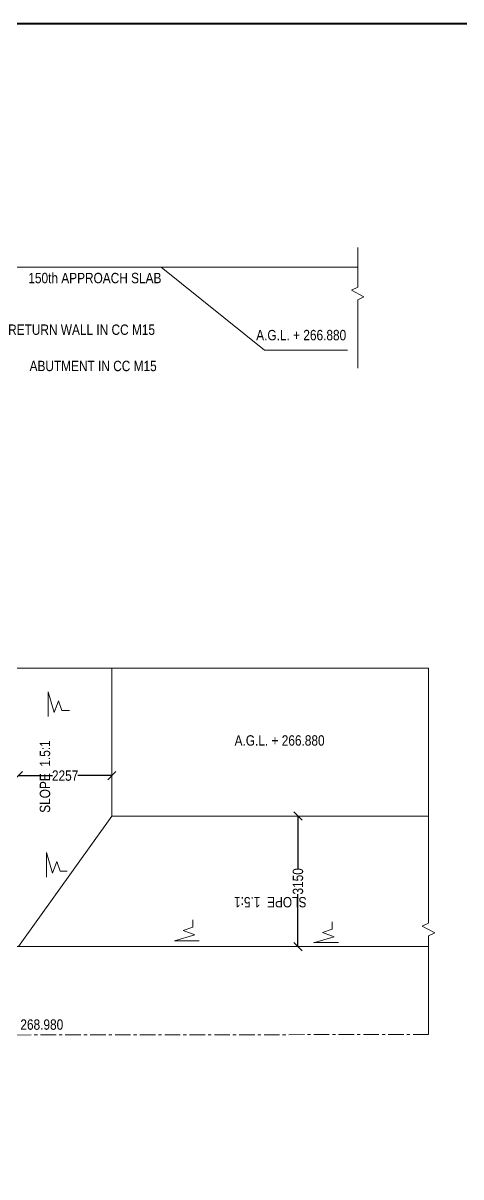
# Model space of a CAD drawing. Header units: millimetres. Extents: x 553933 to 630635, y 36219 to 87626.
# Drawn here: x 591253 to 601830, y 59764 to 87626 of the extents above; entities that cross this region are included whole.
import ezdxf

# ---------------------------------------------------------------- set-up
doc = ezdxf.new("R2010")
doc.units = ezdxf.units.MM
doc.header["$LTSCALE"] = 300
doc.header["$MEASUREMENT"] = 0
doc.linetypes.add('CENTER', pattern=[2, 1.25, -0.25, 0.25, -0.25])
doc.layers.add('MAIN', color=7, linetype='Continuous')
doc.styles.add('ARIAL NARROW', font='ARIALN.TTF', dxfattribs={"height": 250})
doc.dimstyles.new('STANDARD$0', dxfattribs={"dimscale": 88.888889, "dimtxt": 0.02, "dimasz": 0.02, "dimexe": 0.05, "dimexo": 0.1, "dimgap": 0.002, "dimtad": 2, "dimdec": 0, "dimzin": 1, "dimdsep": 46, "dimtxsty": 'Standard', "dimcen": 0.09, "dimadec": 0, "dimazin": 0, "dimtfac": 1, "dimtdec": 4, "dimtofl": 0, "dimtmove": 0, "dimatfit": 3, "dimfxl": 1, "dimtolj": 1, "dimtzin": 1, "dimarcsym": 0})

# ---------------------------------------------------------------- blocks, each defined once
blk = doc.blocks.new('_Oblique')
at = {"color": 0, "linetype": 'ByBlock', "lineweight": -2}
blk.add_line((-0.5, -0.5), (0.5, 0.5), dxfattribs=at)
blk = doc.blocks.new('*D42')
at = {"layer": 'Defpoints', "color": 0, "linetype": 'ByBlock', "lineweight": 9, "transparency": 16777216}
for p in [(591140, 69452), (593397, 69453), (593397, 69453)]:
    blk.add_point(p, dxfattribs=at)
at = {"layer": 'MAIN', "color": 0, "linetype": 'ByBlock', "lineweight": -2, "transparency": 16777216}
for p, q in [((591140, 69453), (591961, 69453)), ((593397, 69453), (592576, 69453))]:
    blk.add_line(p, q, dxfattribs=at)
at = {"layer": 'MAIN', "color": 0, "linetype": 'ByBlock', "lineweight": -2, "transparency": 16777216, "xscale": 200, "yscale": 200, "zscale": 200, "rotation": 180}
blk.add_blockref('_Oblique', (591140, 69453), dxfattribs=at)
at = {"layer": 'MAIN', "color": 0, "linetype": 'ByBlock', "lineweight": -2, "transparency": 16777216, "xscale": 200, "yscale": 200, "zscale": 200}
blk.add_blockref('_Oblique', (593397, 69453), dxfattribs=at)
at = {"layer": 'MAIN', "color": 0, "linetype": 'ByBlock', "lineweight": 9, "transparency": 16777216, "insert": (592269, 69453), "char_height": 250, "attachment_point": 5, "style": 'ARIAL NARROW'}
blk.add_mtext('\\A1;2257', dxfattribs=at)
blk = doc.blocks.new('*D43')
at = {"layer": 'Defpoints', "color": 0, "linetype": 'ByBlock', "lineweight": 9, "transparency": 16777216}
for p in [(597894, 68476), (597894, 65326), (597894, 65326)]:
    blk.add_point(p, dxfattribs=at)
at = {"layer": 'MAIN', "color": 0, "linetype": 'ByBlock', "lineweight": -2, "transparency": 16777216}
for p, q in [((597894, 68476), (597894, 67207)), ((597894, 65326), (597894, 66595))]:
    blk.add_line(p, q, dxfattribs=at)
at = {"layer": 'MAIN', "color": 0, "linetype": 'ByBlock', "lineweight": -2, "transparency": 16777216, "xscale": 200, "yscale": 200, "zscale": 200}
for p, rotation in [((597894, 68476), 90), ((597894, 65326), 270)]:
    blk.add_blockref('_Oblique', p, dxfattribs=dict(at, rotation=rotation))
at = {"layer": 'MAIN', "color": 0, "linetype": 'ByBlock', "lineweight": 9, "transparency": 16777216, "insert": (597894, 66901), "char_height": 250, "attachment_point": 5, "rotation": 90, "style": 'ARIAL NARROW'}
blk.add_mtext('\\A1;3150', dxfattribs=at)

msp = doc.modelspace()

# ---------------------------------------------------------------- linework, layer by layer
at = {"color": 0, "linetype": 'ByBlock', "lineweight": 9}
for p, q in [((599336.1, 81729.6), (563861.3, 81729.6)), ((563861.3, 81729.6), (599336.1, 81729.6)), ((563961.7, 81729.6), (599336.1, 81729.6)), ((599336.1, 81729.6), (563961.7, 81729.6)), ((596757, 81729.6), (567824.4, 81729.6)), ((567924.7, 81729.6), (596857.4, 81729.6)), ((590757.5, 81729.6), (596384.1, 81729.6)), ((593920.5, 81728.6), (594520.5, 81728.6)), ((597088.7, 79729.6), (594588.7, 81729.6)), ((597088.7, 79729.6), (599088.7, 79729.6)), ((593397.3, 72045.3), (593397.3, 68476.9)), ((591139.9, 65327.5), (593397.8, 68476.4)), ((593397.8, 68476.4), (601049, 68475.9)), ((601048.8, 65582.7), (601048.9, 63203.3)), ((565136.4, 65327.9), (601048.8, 65325.9)), ((601048.9, 63203.3), (601048.4, 63202.8))]:
    msp.add_line(p, q, dxfattribs=at)
for points in [[(553933.3, 87625.6), (630634.8, 87625.6), (630634.8, 36219.1), (553933.3, 36219.1)], [(553958.3, 87600.6), (630609.8, 87600.6), (630609.8, 36244.1), (553958.3, 36244.1)]]:
    msp.add_lwpolyline(points, close=True, dxfattribs=at)
for centre, start, end in [((593920.2, 81729.1), 303.69007, 90), ((593397.8, 68476.9), 180.00139, 269.99683), ((594290.3, 68476.8), 180.00139, 269.99683)]:
    msp.add_arc(centre, 0.5, start, end, dxfattribs=at)
at = {"layer": 'MAIN', "color": 0, "lineweight": 9}
for p, q in [((553958.3, 87600.6), (630609.8, 87600.6)), ((599184.3, 81173.2), (599336.1, 81250.6)), ((599487.8, 81018.6), (599184.3, 81173.2)), ((599487.8, 81018.5), (599336, 80941.2)), ((599336, 80941.2), (599336, 79289)), ((590492.3, 72045.3), (599575.2, 72044.7)), ((601048.4, 72044.9), (594824.6, 72045.3)), ((600897.2, 65814.8), (601048.9, 65892.1)), ((601200.6, 65660.2), (600897.2, 65814.8)), ((601200.6, 65660), (601048.8, 65582.7))]:
    msp.add_line(p, q, dxfattribs=at)
at = {"layer": 'MAIN', "color": 0, "linetype": 'ByBlock', "lineweight": 9}
for p, q in [((599336.1, 81250.6), (599336.1, 82206.7)), ((601048.9, 72044.4), (601048.9, 65892.1)), ((591859.5, 71478.2), (592004.1, 70980)), ((591863.1, 71465.7), (591863.1, 70879.5)), ((592004.1, 70980), (592111.1, 71261.8)), ((592111.1, 71261.8), (592191.1, 71028.4)), ((592191.1, 71028.4), (592372.2, 71029.9)), ((591815.5, 67598.8), (591960.2, 67100.6)), ((591819.2, 67586.3), (591819.2, 67000)), ((591960.2, 67100.6), (592067.2, 67382.4)), ((592067.2, 67382.4), (592147.2, 67149)), ((592147.2, 67149), (592321.5, 67149)), ((595124.1, 65712.7), (595357.5, 65792.7)), ((595357.5, 65792.7), (595356, 65973.8)), ((598720.5, 65748.8), (598720.5, 65923.1)), ((594907.7, 65461), (595405.9, 65605.7)), ((595405.9, 65605.7), (595124.1, 65712.7)), ((598270.6, 65417.1), (598768.8, 65561.8)), ((598487, 65668.8), (598720.5, 65748.8)), ((598768.8, 65561.8), (598487, 65668.8)), ((594920.2, 65464.7), (595506.4, 65464.7)), ((598283.1, 65420.7), (598869.4, 65420.7))]:
    msp.add_line(p, q, dxfattribs=at)
at = {"layer": 'MAIN', "color": 0, "linetype": 'CENTER', "lineweight": 9}
msp.add_line((601048.9, 63202.9), (565137, 63158.3), dxfattribs=at)
at = {"layer": 'MAIN', "color": 0, "linetype": 'ByBlock', "lineweight": 9}
msp.add_arc((601048.4, 72044.4), 0.5, 0, 89.99723, dxfattribs=at)

# ---------------------------------------------------------------- texts
at = {"layer": 'MAIN', "color": 0, "lineweight": 9, "style": 'ARIAL NARROW'}
for s, p in [('A.G.L. + 266.880', (596884.6, 79965.9)), ('A.G.L. + 266.880', (596363.1, 70177.9)), ('R.L. + 268.980', (590336.6, 63317.9))]:
    msp.add_text(s, height=250, dxfattribs=at).set_placement(p)
at = {"layer": 'MAIN', "color": 0, "lineweight": 9, "char_height": 250, "style": 'ARIAL NARROW'}
for s, insert, attachment_point in [('150th APPROACH SLAB', (591380.1, 81467.1), 4), ('RETURN WALL IN CC M15', (590892.7, 80220.4), 4), ('ABUTMENT IN CC M15', (594480.7, 79344.3), 6)]:
    msp.add_mtext(s, dxfattribs=dict(at, insert=insert, attachment_point=attachment_point))
at = {"layer": 'MAIN', "color": 0, "lineweight": 9, "char_height": 250, "attachment_point": 4, "style": 'ARIAL NARROW'}
for insert, rotation in [((591783.5, 68556.2), 90), ((598100.8, 66399.5), 180)]:
    msp.add_mtext('SLOPE  1.5:1', dxfattribs=dict(at, insert=insert, rotation=rotation))

# ---------------------------------------------------------------- dimensions: what is measured, and where the dimension line sits
at = {"layer": 'MAIN', "color": 0, "linetype": 'ByBlock', "lineweight": 9}
dim = msp.add_linear_dim(base=(593397.3, 69452.7), p1=(591139.9, 69451.9), p2=(593397.3, 69452.7), dimstyle='STANDARD$0', override={"dimscale": 1, "dimtxt": 250, "dimasz": 200, "dimexe": 0.18, "dimexo": 0.0625, "dimgap": 0.09, "dimtad": 0, "dimzin": 0, "dimtxsty": 'ARIAL NARROW', "dimblk1": 'Oblique', "dimblk2": 'Oblique', "dimsah": 1, "dimcen": 0.0851, "dimdle": 0.1, "dimse1": 1, "dimse2": 1, "dimtdec": 0, "dimtzin": 0}, dxfattribs=at)
dim.commit()
dim.dimension.update_dxf_attribs({"geometry": '*D42', "text_midpoint": (592268.6, 69452.7)})
dim = msp.add_linear_dim(base=(597894.2, 65326.1), p1=(597894.4, 68476.1), p2=(597894.3, 65326.1), angle=90, dimstyle='STANDARD$0', override={"dimscale": 1, "dimtxt": 250, "dimasz": 200, "dimexe": 0.18, "dimexo": 0.0625, "dimgap": 0.09, "dimtad": 0, "dimzin": 0, "dimtxsty": 'ARIAL NARROW', "dimblk1": 'Oblique', "dimblk2": 'Oblique', "dimsah": 1, "dimcen": 0.0851, "dimdle": 0.1, "dimse1": 1, "dimse2": 1, "dimtdec": 0, "dimtzin": 0}, dxfattribs=at)
dim.commit()
dim.dimension.update_dxf_attribs({"geometry": '*D43', "text_midpoint": (597894.2, 66901.1)})

doc.saveas('drawing.dxf')
